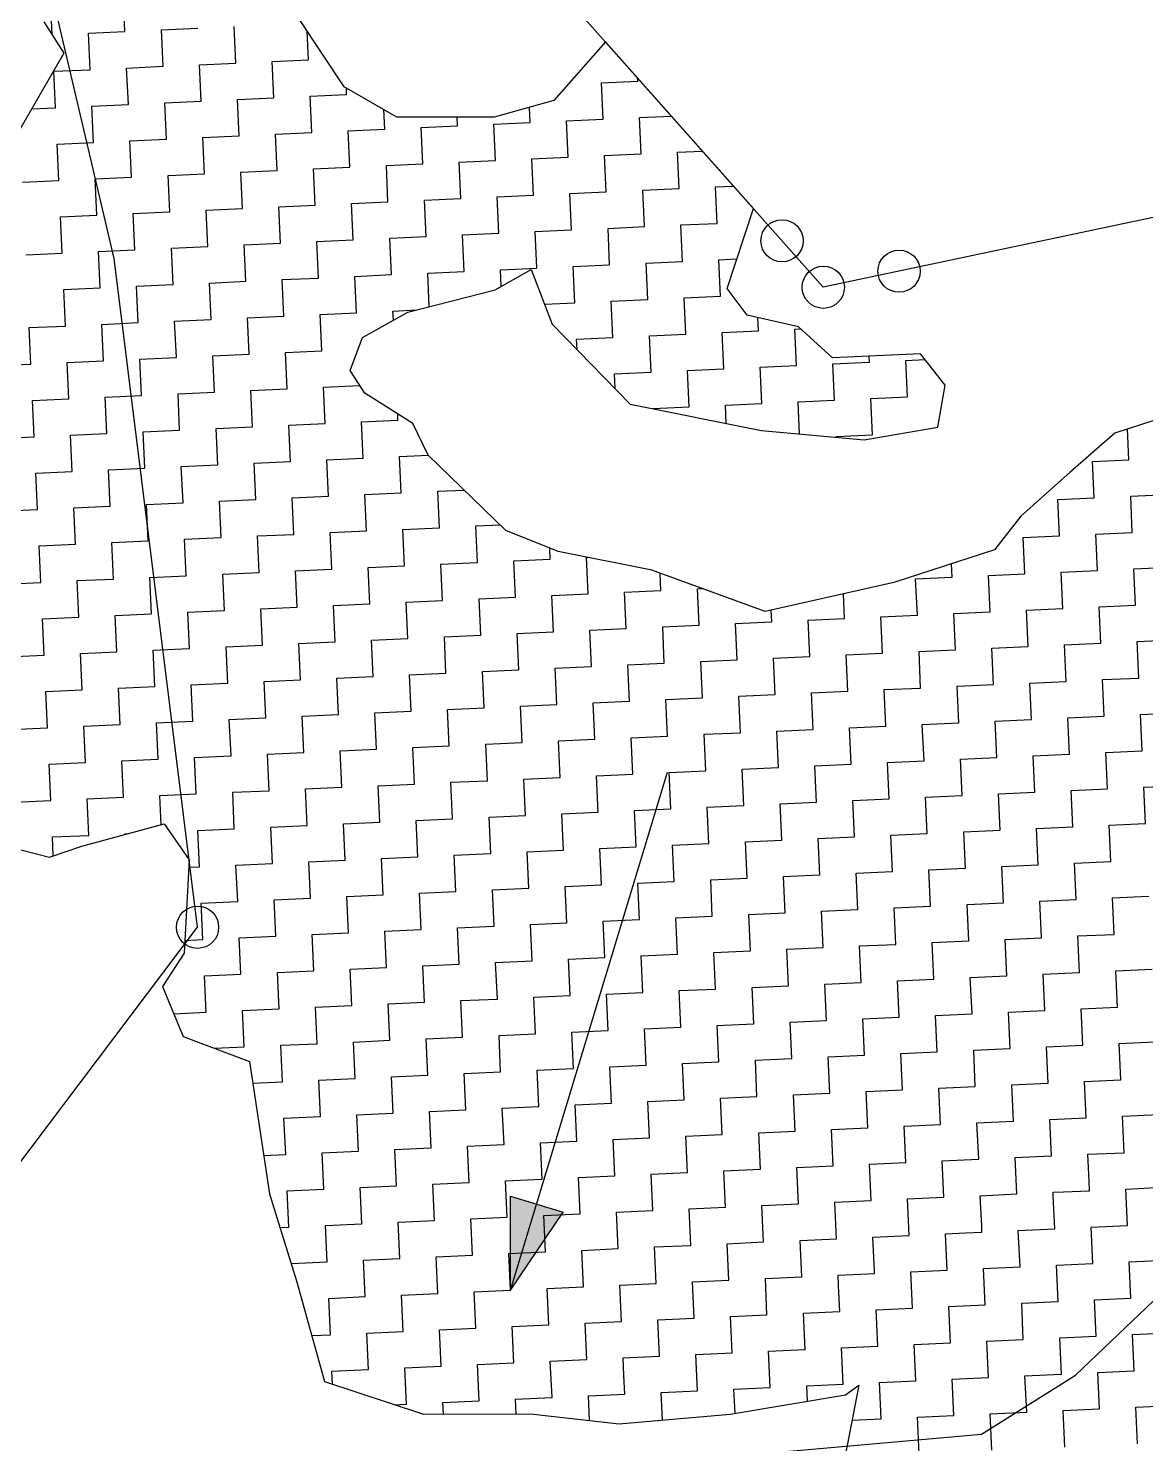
# Model space of a CAD drawing. Header units: metres. Extents: x 280741 to 282709, y 2085398 to 2088597.
# Drawn here: x 281920 to 282112.8, y 2086869.1 to 2087113.3 of the extents above; entities that cross this region are included whole.
import ezdxf

# ---------------------------------------------------------------- set-up
doc = ezdxf.new("R2010")
doc.units = ezdxf.units.M
for name, color, linetype in [('LINE_WATER', 4, 'Continuous'), ('POLY_HATCH', 12, 'Continuous'), ('POLY_PARCEL', 6, 'Continuous'), ('V_BOUND_LINE', 7, 'Continuous')]:
    doc.layers.add(name, color=color, linetype=linetype)

msp = doc.modelspace()

# ---------------------------------------------------------------- hatches: boundary and pattern name
h = msp.add_hatch(color=256)
h.paths.add_polyline_path([(282007.74, 2086910.42), (282003.2, 2086911.8), (282003.24, 2086895.59)])
h.paths.add_polyline_path([(282003.24, 2086895.59), (282012.28, 2086909.05), (282007.74, 2086910.42)])

# ---------------------------------------------------------------- linework, layer by layer
for points in [[(282003.24, 2086895.59), (282030.33, 2086984.93)], [(282003.2, 2086911.8), (282012.28, 2086909.05)], [(282003.24, 2086895.59), (282003.2, 2086911.8)], [(282003.24, 2086895.59), (282012.28, 2086909.05)]]:
    msp.add_lwpolyline(points)
for centre in [(282050.07, 2087076.6), (282070.25, 2087071.36), (282057.18, 2087068.59), (281949.24, 2086958.18)]:
    msp.add_circle(centre, 3.64)
at = {"layer": 'LINE_WATER'}
for p, q in [((282100.66, 2086880.88), (282116.61, 2086896.07)), ((282084.48, 2086870.74), (282100.66, 2086880.88)), ((282051.32, 2086867.78), (282084.48, 2086870.74))]:
    msp.add_line(p, q, dxfattribs=at)
at = {"layer": 'POLY_HATCH', "linetype": 'Continuous'}
for p, q in [((281924.17, 2087112.15), (281923.89, 2087118.39)), ((281936.72, 2087112.69), (281936.44, 2087118.96)), ((281943, 2087112.97), (281949.28, 2087113.26)), ((281955.84, 2087107.27), (281955.55, 2087113.55)), ((281930.45, 2087112.4), (281936.72, 2087112.69)), ((281930.73, 2087106.12), (281930.45, 2087112.4)), ((281943.29, 2087106.7), (281943, 2087112.97)), ((281968.39, 2087107.84), (281968.17, 2087112.75)), ((281924.46, 2087105.84), (281930.73, 2087106.12)), ((281937.01, 2087106.41), (281943.29, 2087106.7)), ((281937.3, 2087100.13), (281937.01, 2087106.41)), ((281949.56, 2087106.98), (281955.84, 2087107.27)), ((281949.85, 2087100.71), (281949.56, 2087106.98)), ((281962.12, 2087107.56), (281968.39, 2087107.84)), ((281962.4, 2087101.28), (281962.12, 2087107.56)), ((281924.75, 2087099.56), (281924.46, 2087105.84)), ((282018.89, 2087103.86), (282025.17, 2087104.15)), ((282019.18, 2087097.58), (282018.89, 2087103.86)), ((282025.17, 2087104.15), (282025.14, 2087104.69)), ((281956.13, 2087100.99), (281962.4, 2087101.28)), ((281968.68, 2087101.57), (281974.96, 2087101.85)), ((281968.97, 2087095.29), (281968.68, 2087101.57)), ((281974.96, 2087101.85), (281974.91, 2087102.94)), ((281920.65, 2087099.37), (281924.75, 2087099.56)), ((281931.02, 2087099.85), (281937.3, 2087100.13)), ((281931.31, 2087093.57), (281931.02, 2087099.85)), ((281943.57, 2087100.42), (281949.85, 2087100.71)), ((281943.86, 2087094.14), (281943.57, 2087100.42)), ((281956.41, 2087094.72), (281956.13, 2087100.99)), ((281981.52, 2087095.86), (281981.36, 2087099.23)), ((282006.62, 2087097.01), (282006.5, 2087099.62)), ((281987.8, 2087096.15), (281994.07, 2087096.44)), ((281988.08, 2087089.87), (281987.8, 2087096.15)), ((281994.07, 2087096.44), (281994, 2087097.93)), ((282000.35, 2087096.72), (282006.62, 2087097.01)), ((282000.63, 2087090.45), (282000.35, 2087096.72)), ((282012.9, 2087097.3), (282019.18, 2087097.58)), ((282013.19, 2087091.02), (282012.9, 2087097.3)), ((282025.45, 2087097.87), (282030.97, 2087098.12)), ((282025.74, 2087091.59), (282025.45, 2087097.87)), ((281937.58, 2087093.86), (281943.86, 2087094.14)), ((281937.87, 2087087.58), (281937.58, 2087093.86)), ((281950.14, 2087094.43), (281956.41, 2087094.72)), ((281950.42, 2087088.15), (281950.14, 2087094.43)), ((281962.69, 2087095), (281968.97, 2087095.29)), ((281962.98, 2087088.73), (281962.69, 2087095)), ((281975.24, 2087095.58), (281981.52, 2087095.86)), ((281975.53, 2087089.3), (281975.24, 2087095.58)), ((281925.03, 2087093.28), (281931.31, 2087093.57)), ((281925.32, 2087087.01), (281925.03, 2087093.28)), ((282019.46, 2087091.31), (282025.74, 2087091.59)), ((282019.75, 2087085.03), (282019.46, 2087091.31)), ((282032.02, 2087091.88), (282036.34, 2087092.08)), ((282032.3, 2087085.6), (282032.02, 2087091.88)), ((281969.25, 2087089.01), (281975.53, 2087089.3)), ((281969.54, 2087082.74), (281969.25, 2087089.01)), ((281981.81, 2087089.59), (281988.08, 2087089.87)), ((281982.09, 2087083.31), (281981.81, 2087089.59)), ((281994.36, 2087090.16), (282000.63, 2087090.45)), ((281994.64, 2087083.88), (281994.36, 2087090.16)), ((282006.91, 2087090.73), (282013.19, 2087091.02)), ((282007.2, 2087084.46), (282006.91, 2087090.73)), ((281919.04, 2087086.72), (281925.32, 2087087.01)), ((281931.59, 2087087.29), (281937.87, 2087087.58)), ((281931.88, 2087081.02), (281931.59, 2087087.29)), ((281944.15, 2087087.87), (281950.42, 2087088.15)), ((281944.43, 2087081.59), (281944.15, 2087087.87)), ((281956.7, 2087088.44), (281962.98, 2087088.73)), ((281956.99, 2087082.16), (281956.7, 2087088.44)), ((282000.92, 2087084.17), (282007.2, 2087084.46)), ((282001.21, 2087077.89), (282000.92, 2087084.17)), ((282013.47, 2087084.74), (282019.75, 2087085.03)), ((282013.76, 2087078.47), (282013.47, 2087084.74)), ((282026.03, 2087085.32), (282032.3, 2087085.6)), ((282026.31, 2087079.04), (282026.03, 2087085.32)), ((282038.58, 2087085.89), (282041.7, 2087086.03)), ((282038.87, 2087079.61), (282038.58, 2087085.89)), ((281938.16, 2087081.3), (281944.43, 2087081.59)), ((281950.71, 2087081.88), (281956.99, 2087082.16)), ((281951, 2087075.6), (281950.71, 2087081.88)), ((281963.26, 2087082.45), (281969.54, 2087082.74)), ((281963.55, 2087076.17), (281963.26, 2087082.45)), ((281975.82, 2087083.02), (281982.09, 2087083.31)), ((281976.1, 2087076.75), (281975.82, 2087083.02)), ((281988.37, 2087083.6), (281994.64, 2087083.88)), ((281988.65, 2087077.32), (281988.37, 2087083.6)), ((281925.6, 2087080.73), (281931.88, 2087081.02)), ((281925.89, 2087074.45), (281925.6, 2087080.73)), ((281938.44, 2087075.03), (281938.16, 2087081.3)), ((282020.04, 2087078.75), (282026.31, 2087079.04)), ((282032.59, 2087079.33), (282038.87, 2087079.61)), ((282032.88, 2087073.05), (282032.59, 2087079.33)), ((281969.83, 2087076.46), (281976.1, 2087076.75)), ((281982.38, 2087077.03), (281988.65, 2087077.32)), ((281982.67, 2087070.76), (281982.38, 2087077.03)), ((281994.93, 2087077.61), (282001.21, 2087077.89)), ((281995.22, 2087071.33), (281994.93, 2087077.61)), ((282007.48, 2087078.18), (282013.76, 2087078.47)), ((282007.77, 2087071.9), (282007.48, 2087078.18)), ((282020.32, 2087072.48), (282020.04, 2087078.75)), ((281919.62, 2087074.17), (281925.89, 2087074.45)), ((281932.17, 2087074.74), (281938.44, 2087075.03)), ((281932.45, 2087068.46), (281932.17, 2087074.74)), ((281944.72, 2087075.31), (281951, 2087075.6)), ((281945.01, 2087069.04), (281944.72, 2087075.31)), ((281957.27, 2087075.89), (281963.55, 2087076.17)), ((281957.56, 2087069.61), (281957.27, 2087075.89)), ((281970.11, 2087070.18), (281969.83, 2087076.46)), ((282001.49, 2087071.62), (282007.77, 2087071.9)), ((282014.05, 2087072.19), (282020.32, 2087072.48)), ((282014.33, 2087065.91), (282014.05, 2087072.19)), ((282026.6, 2087072.76), (282032.88, 2087073.05)), ((282026.89, 2087066.49), (282026.6, 2087072.76)), ((282039.15, 2087073.34), (282042.27, 2087073.48)), ((282039.44, 2087067.06), (282039.15, 2087073.34)), ((281951.28, 2087069.32), (281957.56, 2087069.61)), ((281951.57, 2087063.05), (281951.28, 2087069.32)), ((281963.84, 2087069.9), (281970.11, 2087070.18)), ((281964.12, 2087063.62), (281963.84, 2087069.9)), ((281976.39, 2087070.47), (281982.67, 2087070.76)), ((281976.68, 2087064.19), (281976.39, 2087070.47)), ((281988.94, 2087071.04), (281995.22, 2087071.33)), ((281989.21, 2087065.24), (281988.94, 2087071.04)), ((282001.62, 2087068.77), (282001.49, 2087071.62)), ((281926.18, 2087068.18), (281932.45, 2087068.46)), ((281926.46, 2087061.9), (281926.18, 2087068.18)), ((281938.73, 2087068.75), (281945.01, 2087069.04)), ((281939.02, 2087062.48), (281938.73, 2087068.75)), ((282033.16, 2087066.77), (282039.44, 2087067.06)), ((281982.95, 2087064.48), (281986.98, 2087064.67)), ((281983.02, 2087062.9), (281982.95, 2087064.48)), ((282009.1, 2087065.68), (282014.33, 2087065.91)), ((282020.61, 2087066.2), (282026.89, 2087066.49)), ((282020.9, 2087059.92), (282020.61, 2087066.2)), ((282033.45, 2087060.5), (282033.16, 2087066.77)), ((281932.74, 2087062.19), (281939.02, 2087062.48)), ((281933.03, 2087055.91), (281932.74, 2087062.19)), ((281945.29, 2087062.76), (281951.57, 2087063.05)), ((281945.58, 2087056.49), (281945.29, 2087062.76)), ((281957.85, 2087063.33), (281964.12, 2087063.62)), ((281958.13, 2087057.06), (281957.85, 2087063.33)), ((281970.4, 2087063.91), (281976.68, 2087064.19)), ((281970.69, 2087057.63), (281970.4, 2087063.91)), ((282046, 2087061.07), (282045.9, 2087063.33)), ((281920.19, 2087061.62), (281926.46, 2087061.9)), ((281920.48, 2087055.34), (281920.19, 2087061.62)), ((282014.62, 2087059.64), (282020.9, 2087059.92)), ((282014.7, 2087057.84), (282014.62, 2087059.64)), ((282027.17, 2087060.21), (282033.45, 2087060.5)), ((282027.46, 2087053.93), (282027.17, 2087060.21)), ((282039.73, 2087060.78), (282046, 2087061.07)), ((282040.01, 2087054.51), (282039.73, 2087060.78)), ((282052.28, 2087061.36), (282053.31, 2087061.4)), ((282052.56, 2087055.08), (282052.28, 2087061.36)), ((281964.41, 2087057.35), (281970.69, 2087057.63)), ((281964.7, 2087051.07), (281964.41, 2087057.35)), ((281914.2, 2087055.05), (281920.48, 2087055.34)), ((281926.75, 2087055.63), (281933.03, 2087055.91)), ((281927.04, 2087049.35), (281926.75, 2087055.63)), ((281939.3, 2087056.2), (281945.58, 2087056.49)), ((281939.59, 2087049.92), (281939.3, 2087056.2)), ((281951.86, 2087056.77), (281958.13, 2087057.06)), ((281952.14, 2087050.5), (281951.86, 2087056.77)), ((282046.29, 2087054.79), (282052.56, 2087055.08)), ((282046.57, 2087048.52), (282046.29, 2087054.79)), ((282058.84, 2087055.37), (282065.12, 2087055.65)), ((282059.13, 2087049.09), (282058.84, 2087055.37)), ((282065.12, 2087055.65), (282065.07, 2087056.7)), ((282071.39, 2087055.94), (282074.77, 2087056.1)), ((282071.68, 2087049.66), (282071.39, 2087055.94)), ((282021.18, 2087053.65), (282027.46, 2087053.93)), ((282021.3, 2087051.07), (282021.18, 2087053.65)), ((282033.74, 2087054.22), (282040.01, 2087054.51)), ((282034.02, 2087047.95), (282033.74, 2087054.22)), ((281933.31, 2087049.64), (281939.59, 2087049.92)), ((281945.87, 2087050.21), (281952.14, 2087050.5)), ((281946.15, 2087043.93), (281945.87, 2087050.21)), ((281958.42, 2087050.78), (281964.7, 2087051.07)), ((281958.71, 2087044.51), (281958.42, 2087050.78)), ((281970.97, 2087051.36), (281977.25, 2087051.64)), ((281971.26, 2087045.08), (281970.97, 2087051.36)), ((281977.25, 2087051.64), (281977.25, 2087051.65)), ((281920.76, 2087049.06), (281927.04, 2087049.35)), ((281921.05, 2087042.79), (281920.76, 2087049.06)), ((281933.6, 2087043.36), (281933.31, 2087049.64)), ((282027.75, 2087047.66), (282034.02, 2087047.95)), ((282027.75, 2087047.64), (282027.75, 2087047.66)), ((282040.3, 2087048.23), (282046.57, 2087048.52)), ((282040.44, 2087045.07), (282040.3, 2087048.23)), ((282052.85, 2087048.8), (282059.13, 2087049.09)), ((282053.1, 2087043.25), (282052.85, 2087048.8)), ((282065.4, 2087049.38), (282071.68, 2087049.66)), ((282065.69, 2087043.1), (282065.4, 2087049.38)), ((281964.98, 2087044.79), (281971.26, 2087045.08)), ((281977.54, 2087045.37), (281983.81, 2087045.65)), ((281977.82, 2087039.09), (281977.54, 2087045.37)), ((281983.81, 2087045.65), (281983.76, 2087046.76)), ((281914.77, 2087042.5), (281921.05, 2087042.79)), ((281927.32, 2087043.07), (281933.6, 2087043.36)), ((281927.61, 2087036.8), (281927.32, 2087043.07)), ((281939.88, 2087043.65), (281946.15, 2087043.93)), ((281940.16, 2087037.37), (281939.88, 2087043.65)), ((281952.43, 2087044.22), (281958.71, 2087044.51)), ((281952.72, 2087037.94), (281952.43, 2087044.22)), ((281965.27, 2087038.52), (281964.98, 2087044.79)), ((282059.41, 2087042.82), (282065.69, 2087043.1)), ((282059.42, 2087042.68), (282059.41, 2087042.82)), ((282109.91, 2087038.83), (282109.67, 2087044.14)), ((281946.44, 2087037.66), (281952.72, 2087037.94)), ((281946.73, 2087031.38), (281946.44, 2087037.66)), ((281958.99, 2087038.23), (281965.27, 2087038.52)), ((281959.28, 2087031.95), (281958.99, 2087038.23)), ((281971.55, 2087038.8), (281977.82, 2087039.09)), ((281971.83, 2087032.53), (281971.55, 2087038.8)), ((281984.1, 2087039.38), (281989.05, 2087039.6)), ((281984.38, 2087033.1), (281984.1, 2087039.38)), ((282103.64, 2087038.55), (282109.91, 2087038.83)), ((282103.92, 2087032.27), (282103.64, 2087038.55)), ((281921.33, 2087036.51), (281927.61, 2087036.8)), ((281921.62, 2087030.23), (281921.33, 2087036.51)), ((281933.89, 2087037.08), (281940.16, 2087037.37)), ((281934.17, 2087030.81), (281933.89, 2087037.08)), ((281978.11, 2087032.81), (281984.38, 2087033.1)), ((281978.4, 2087026.54), (281978.11, 2087032.81)), ((281990.66, 2087033.39), (281995.24, 2087033.6)), ((281990.95, 2087027.11), (281990.66, 2087033.39)), ((282110.2, 2087032.56), (282116.47, 2087032.84)), ((281915.35, 2087029.95), (281921.62, 2087030.23)), ((281927.9, 2087030.52), (281934.17, 2087030.81)), ((281928.18, 2087024.24), (281927.9, 2087030.52)), ((281940.45, 2087031.09), (281946.73, 2087031.38)), ((281940.74, 2087024.82), (281940.45, 2087031.09)), ((281953, 2087031.67), (281959.28, 2087031.95)), ((281953.29, 2087025.39), (281953, 2087031.67)), ((281965.56, 2087032.24), (281971.83, 2087032.53)), ((281965.84, 2087025.96), (281965.56, 2087032.24)), ((282097.65, 2087031.98), (282103.92, 2087032.27)), ((282097.93, 2087025.71), (282097.65, 2087031.98)), ((282110.48, 2087026.28), (282110.2, 2087032.56)), ((281947.01, 2087025.1), (281953.29, 2087025.39)), ((281959.57, 2087025.68), (281965.84, 2087025.96)), ((281959.85, 2087019.4), (281959.57, 2087025.68)), ((281972.12, 2087026.25), (281978.4, 2087026.54)), ((281972.41, 2087019.97), (281972.12, 2087026.25)), ((281984.67, 2087026.82), (281990.95, 2087027.11)), ((281984.96, 2087020.55), (281984.67, 2087026.82)), ((281997.22, 2087027.4), (282001.44, 2087027.59)), ((281997.51, 2087021.12), (281997.22, 2087027.4)), ((282091.66, 2087025.42), (282097.93, 2087025.71)), ((282091.94, 2087019.14), (282091.66, 2087025.42)), ((282104.21, 2087025.99), (282110.48, 2087026.28)), ((282104.49, 2087019.72), (282104.21, 2087025.99)), ((281921.91, 2087023.96), (281928.18, 2087024.24)), ((281922.19, 2087017.68), (281921.91, 2087023.96)), ((281934.46, 2087024.53), (281940.74, 2087024.82)), ((281934.75, 2087018.25), (281934.46, 2087024.53)), ((281947.3, 2087018.83), (281947.01, 2087025.1)), ((282010.06, 2087021.69), (282009.98, 2087023.6)), ((281978.68, 2087020.26), (281984.96, 2087020.55)), ((281991.23, 2087020.83), (281997.51, 2087021.12)), ((281991.52, 2087014.56), (281991.23, 2087020.83)), ((282003.79, 2087021.41), (282010.06, 2087021.69)), ((282004.07, 2087015.13), (282003.79, 2087021.41)), ((282016.34, 2087021.98), (282016.54, 2087021.99)), ((282016.63, 2087015.7), (282016.34, 2087021.98)), ((282079.39, 2087018.57), (282079.29, 2087020.86)), ((281928.47, 2087017.97), (281934.75, 2087018.25)), ((281941.02, 2087018.54), (281947.3, 2087018.83)), ((281941.31, 2087012.26), (281941.02, 2087018.54)), ((281953.58, 2087019.11), (281959.85, 2087019.4)), ((281953.86, 2087012.84), (281953.58, 2087019.11)), ((281966.13, 2087019.69), (281972.41, 2087019.97)), ((281966.42, 2087013.41), (281966.13, 2087019.69)), ((281978.97, 2087013.98), (281978.68, 2087020.26)), ((282029.18, 2087016.28), (282029.04, 2087019.23)), ((282073.11, 2087018.28), (282079.39, 2087018.57)), ((282073.4, 2087012.01), (282073.11, 2087018.28)), ((282085.67, 2087018.86), (282091.94, 2087019.14)), ((282085.95, 2087012.58), (282085.67, 2087018.86)), ((282098.22, 2087019.43), (282104.49, 2087019.72)), ((282098.51, 2087013.15), (282098.22, 2087019.43)), ((282110.77, 2087020), (282117.05, 2087020.29)), ((282111.06, 2087013.73), (282110.77, 2087020)), ((281915.92, 2087017.39), (281922.19, 2087017.68)), ((281928.76, 2087011.69), (281928.47, 2087017.97)), ((282010.35, 2087015.42), (282016.63, 2087015.7)), ((282022.9, 2087015.99), (282029.18, 2087016.28)), ((282023.19, 2087009.71), (282022.9, 2087015.99)), ((282035.46, 2087016.56), (282036.27, 2087016.6)), ((282035.74, 2087010.29), (282035.46, 2087016.56)), ((282060.85, 2087011.43), (282060.65, 2087015.69)), ((281960.14, 2087013.12), (281966.42, 2087013.41)), ((281960.43, 2087006.85), (281960.14, 2087013.12)), ((281972.69, 2087013.7), (281978.97, 2087013.98)), ((281972.98, 2087007.42), (281972.69, 2087013.7)), ((281985.24, 2087014.27), (281991.52, 2087014.56)), ((281985.53, 2087007.99), (281985.24, 2087014.27)), ((281997.8, 2087014.84), (282004.07, 2087015.13)), ((281998.08, 2087008.57), (281997.8, 2087014.84)), ((282010.64, 2087009.14), (282010.35, 2087015.42)), ((282092.23, 2087012.87), (282098.51, 2087013.15)), ((282104.78, 2087013.44), (282111.06, 2087013.73)), ((282105.07, 2087007.16), (282104.78, 2087013.44)), ((281922.48, 2087011.4), (281928.76, 2087011.69)), ((281922.77, 2087005.13), (281922.48, 2087011.4)), ((281935.03, 2087011.98), (281941.31, 2087012.26)), ((281935.32, 2087005.7), (281935.03, 2087011.98)), ((281947.59, 2087012.55), (281953.86, 2087012.84)), ((281947.87, 2087006.27), (281947.59, 2087012.55)), ((282042.02, 2087010.57), (282048.29, 2087010.86)), ((282048.29, 2087010.86), (282048.2, 2087012.88)), ((282054.57, 2087011.15), (282060.85, 2087011.43)), ((282054.86, 2087004.87), (282054.57, 2087011.15)), ((282067.12, 2087011.72), (282073.4, 2087012.01)), ((282067.41, 2087005.44), (282067.12, 2087011.72)), ((282079.68, 2087012.29), (282085.95, 2087012.58)), ((282079.96, 2087006.02), (282079.68, 2087012.29)), ((282092.52, 2087006.59), (282092.23, 2087012.87)), ((281991.81, 2087008.28), (281998.08, 2087008.57)), ((281992.09, 2087002), (281991.81, 2087008.28)), ((282004.36, 2087008.85), (282010.64, 2087009.14)), ((282004.65, 2087002.58), (282004.36, 2087008.85)), ((282016.91, 2087009.43), (282023.19, 2087009.71)), ((282017.2, 2087003.15), (282016.91, 2087009.43)), ((282029.47, 2087010), (282035.74, 2087010.29)), ((282029.75, 2087003.72), (282029.47, 2087010)), ((282042.3, 2087004.3), (282042.02, 2087010.57)), ((281941.6, 2087005.99), (281947.87, 2087006.27)), ((281941.88, 2086999.71), (281941.6, 2087005.99)), ((281954.15, 2087006.56), (281960.43, 2087006.85)), ((281954.44, 2087000.28), (281954.15, 2087006.56)), ((281966.7, 2087007.13), (281972.98, 2087007.42)), ((281966.99, 2087000.86), (281966.7, 2087007.13)), ((281979.25, 2087007.71), (281985.53, 2087007.99)), ((281979.54, 2087001.43), (281979.25, 2087007.71)), ((282073.69, 2087005.73), (282079.96, 2087006.02)), ((282086.24, 2087006.3), (282092.52, 2087006.59)), ((282086.53, 2087000.03), (282086.24, 2087006.3)), ((282098.79, 2087006.88), (282105.07, 2087007.16)), ((282099.08, 2087000.6), (282098.79, 2087006.88)), ((282111.34, 2087007.45), (282117.62, 2087007.74)), ((282111.63, 2087001.17), (282111.34, 2087007.45)), ((281916.49, 2087004.84), (281922.77, 2087005.13)), ((281929.04, 2087005.41), (281935.32, 2087005.7)), ((281929.33, 2086999.14), (281929.04, 2087005.41)), ((282023.48, 2087003.44), (282029.75, 2087003.72)), ((282023.76, 2086997.16), (282023.48, 2087003.44)), ((282036.03, 2087004.01), (282042.3, 2087004.3)), ((282036.32, 2086997.73), (282036.03, 2087004.01)), ((282048.58, 2087004.58), (282054.86, 2087004.87)), ((282048.87, 2086998.31), (282048.58, 2087004.58)), ((282061.13, 2087005.16), (282067.41, 2087005.44)), ((282061.42, 2086998.88), (282061.13, 2087005.16)), ((282073.97, 2086999.45), (282073.69, 2087005.73)), ((281973.27, 2087001.14), (281979.54, 2087001.43)), ((281973.55, 2086994.87), (281973.27, 2087001.14)), ((281985.82, 2087001.72), (281992.09, 2087002)), ((281986.1, 2086995.44), (281985.82, 2087001.72)), ((281998.37, 2087002.29), (282004.65, 2087002.58)), ((281998.66, 2086996.01), (281998.37, 2087002.29)), ((282010.92, 2087002.86), (282017.2, 2087003.15)), ((282011.21, 2086996.59), (282010.92, 2087002.86)), ((282105.35, 2087000.89), (282111.63, 2087001.17)), ((281923.05, 2086998.85), (281929.33, 2086999.14)), ((281923.34, 2086992.58), (281923.05, 2086998.85)), ((281935.61, 2086999.43), (281941.88, 2086999.71)), ((281935.89, 2086993.15), (281935.61, 2086999.43)), ((281948.16, 2087000), (281954.44, 2087000.28)), ((281948.45, 2086993.72), (281948.16, 2087000)), ((281960.71, 2087000.57), (281966.99, 2087000.86)), ((281961, 2086994.3), (281960.71, 2087000.57)), ((282055.14, 2086998.59), (282061.42, 2086998.88)), ((282055.43, 2086992.32), (282055.14, 2086998.59)), ((282067.7, 2086999.17), (282073.97, 2086999.45)), ((282067.98, 2086992.89), (282067.7, 2086999.17)), ((282080.25, 2086999.74), (282086.53, 2087000.03)), ((282080.54, 2086993.46), (282080.25, 2086999.74)), ((282092.8, 2087000.31), (282099.08, 2087000.6)), ((282093.09, 2086994.04), (282092.8, 2087000.31)), ((282105.64, 2086994.61), (282105.35, 2087000.89)), ((282004.93, 2086996.3), (282011.21, 2086996.59)), ((282005.22, 2086990.03), (282004.93, 2086996.3)), ((282017.49, 2086996.87), (282023.76, 2086997.16)), ((282017.77, 2086990.6), (282017.49, 2086996.87)), ((282030.04, 2086997.45), (282036.32, 2086997.73)), ((282030.33, 2086991.17), (282030.04, 2086997.45)), ((282042.59, 2086998.02), (282048.87, 2086998.31)), ((282042.88, 2086991.74), (282042.59, 2086998.02)), ((281942.17, 2086993.44), (281948.45, 2086993.72)), ((281954.72, 2086994.01), (281961, 2086994.3)), ((281955.01, 2086987.73), (281954.72, 2086994.01)), ((281967.28, 2086994.58), (281973.55, 2086994.87)), ((281967.56, 2086988.31), (281967.28, 2086994.58)), ((281979.83, 2086995.16), (281986.1, 2086995.44)), ((281980.11, 2086988.88), (281979.83, 2086995.16)), ((281992.38, 2086995.73), (281998.66, 2086996.01)), ((281992.67, 2086989.45), (281992.38, 2086995.73)), ((282086.81, 2086993.75), (282093.09, 2086994.04)), ((282087.1, 2086987.47), (282086.81, 2086993.75)), ((282099.36, 2086994.32), (282105.64, 2086994.61)), ((282099.65, 2086988.05), (282099.36, 2086994.32)), ((282111.92, 2086994.9), (282118.19, 2086995.18)), ((282112.2, 2086988.62), (282111.92, 2086994.9)), ((281917.06, 2086992.29), (281923.34, 2086992.58)), ((281929.62, 2086992.86), (281935.89, 2086993.15)), ((281929.9, 2086986.59), (281929.62, 2086992.86)), ((281942.46, 2086987.16), (281942.17, 2086993.44)), ((282024.05, 2086990.88), (282030.33, 2086991.17)), ((282036.6, 2086991.46), (282042.88, 2086991.74)), ((282036.89, 2086985.18), (282036.6, 2086991.46)), ((282049.15, 2086992.03), (282055.43, 2086992.32)), ((282049.44, 2086985.76), (282049.15, 2086992.03)), ((282061.71, 2086992.6), (282067.98, 2086992.89)), ((282061.99, 2086986.33), (282061.71, 2086992.6)), ((282074.26, 2086993.18), (282080.54, 2086993.46)), ((282074.55, 2086986.9), (282074.26, 2086993.18)), ((281973.84, 2086988.59), (281980.11, 2086988.88)), ((281986.39, 2086989.17), (281992.67, 2086989.45)), ((281986.68, 2086982.89), (281986.39, 2086989.17)), ((281998.94, 2086989.74), (282005.22, 2086990.03)), ((281999.23, 2086983.46), (281998.94, 2086989.74)), ((282011.5, 2086990.31), (282017.77, 2086990.6)), ((282011.78, 2086984.04), (282011.5, 2086990.31)), ((282024.34, 2086984.61), (282024.05, 2086990.88)), ((281923.63, 2086986.3), (281929.9, 2086986.59)), ((281923.91, 2086980.02), (281923.63, 2086986.3)), ((281936.18, 2086986.87), (281942.46, 2086987.16)), ((281936.47, 2086980.6), (281936.18, 2086986.87)), ((281948.73, 2086987.45), (281955.01, 2086987.73)), ((281949.02, 2086981.17), (281948.73, 2086987.45)), ((281961.29, 2086988.02), (281967.56, 2086988.31)), ((281961.57, 2086981.74), (281961.29, 2086988.02)), ((281974.12, 2086982.32), (281973.84, 2086988.59)), ((282055.72, 2086986.04), (282061.99, 2086986.33)), ((282068.27, 2086986.61), (282074.55, 2086986.9)), ((282068.56, 2086980.34), (282068.27, 2086986.61)), ((282080.82, 2086987.19), (282087.1, 2086987.47)), ((282081.11, 2086980.91), (282080.82, 2086987.19)), ((282093.38, 2086987.76), (282099.65, 2086988.05)), ((282093.66, 2086981.48), (282093.38, 2086987.76)), ((282105.93, 2086988.33), (282112.2, 2086988.62)), ((282106.21, 2086982.06), (282105.93, 2086988.33)), ((282005.51, 2086983.75), (282011.78, 2086984.04)), ((282018.06, 2086984.32), (282024.34, 2086984.61)), ((282018.35, 2086978.05), (282018.06, 2086984.32)), ((282030.61, 2086984.9), (282036.89, 2086985.18)), ((282030.9, 2086978.62), (282030.61, 2086984.9)), ((282043.16, 2086985.47), (282049.44, 2086985.76)), ((282043.45, 2086979.19), (282043.16, 2086985.47)), ((282056, 2086979.77), (282055.72, 2086986.04)), ((281955.3, 2086981.46), (281961.57, 2086981.74)), ((281955.58, 2086975.18), (281955.3, 2086981.46)), ((281967.85, 2086982.03), (281974.12, 2086982.32)), ((281968.14, 2086975.75), (281967.85, 2086982.03)), ((281980.4, 2086982.6), (281986.68, 2086982.89)), ((281980.69, 2086976.33), (281980.4, 2086982.6)), ((281992.95, 2086983.18), (281999.23, 2086983.46)), ((281993.24, 2086976.9), (281992.95, 2086983.18)), ((282005.79, 2086977.47), (282005.51, 2086983.75)), ((282087.39, 2086981.2), (282093.66, 2086981.48)), ((282099.94, 2086981.77), (282106.21, 2086982.06)), ((282100.22, 2086975.5), (282099.94, 2086981.77)), ((282112.49, 2086982.34), (282118.77, 2086982.63)), ((282112.78, 2086976.07), (282112.49, 2086982.34)), ((281917.64, 2086979.74), (281923.91, 2086980.02)), ((281930.19, 2086980.31), (281936.47, 2086980.6)), ((281930.48, 2086974.03), (281930.19, 2086980.31)), ((281942.74, 2086980.88), (281949.02, 2086981.17)), ((281942.97, 2086975.86), (281942.74, 2086980.88)), ((282037.17, 2086978.91), (282043.45, 2086979.19)), ((282049.73, 2086979.48), (282056, 2086979.77)), ((282050.01, 2086973.2), (282049.73, 2086979.48)), ((282062.28, 2086980.05), (282068.56, 2086980.34)), ((282062.57, 2086973.78), (282062.28, 2086980.05)), ((282074.83, 2086980.63), (282081.11, 2086980.91)), ((282075.12, 2086974.35), (282074.83, 2086980.63)), ((282087.67, 2086974.92), (282087.39, 2086981.2)), ((281986.96, 2086976.61), (281993.24, 2086976.9)), ((281987.25, 2086970.34), (281986.96, 2086976.61)), ((281999.52, 2086977.19), (282005.79, 2086977.47)), ((281999.8, 2086970.91), (281999.52, 2086977.19)), ((282012.07, 2086977.76), (282018.35, 2086978.05)), ((282012.36, 2086971.48), (282012.07, 2086977.76)), ((282024.62, 2086978.33), (282030.9, 2086978.62)), ((282024.91, 2086972.06), (282024.62, 2086978.33)), ((282037.46, 2086972.63), (282037.17, 2086978.91)), ((281936.75, 2086974.32), (281937.41, 2086974.35)), ((281936.76, 2086974.17), (281936.75, 2086974.32)), ((281949.31, 2086974.89), (281955.58, 2086975.18)), ((281949.59, 2086968.62), (281949.31, 2086974.89)), ((281961.86, 2086975.47), (281968.14, 2086975.75)), ((281962.15, 2086969.19), (281961.86, 2086975.47)), ((281974.41, 2086976.04), (281980.69, 2086976.33)), ((281974.7, 2086969.76), (281974.41, 2086976.04)), ((282068.84, 2086974.06), (282075.12, 2086974.35)), ((282069.13, 2086967.79), (282068.84, 2086974.06)), ((282081.4, 2086974.64), (282087.67, 2086974.92)), ((282081.68, 2086968.36), (282081.4, 2086974.64)), ((282093.95, 2086975.21), (282100.22, 2086975.5)), ((282094.24, 2086968.93), (282093.95, 2086975.21)), ((282106.5, 2086975.78), (282112.78, 2086976.07)), ((282106.79, 2086969.51), (282106.5, 2086975.78)), ((281924.2, 2086973.75), (281930.48, 2086974.03)), ((281924.35, 2086970.5), (281924.2, 2086973.75)), ((282018.63, 2086971.77), (282024.91, 2086972.06)), ((282018.92, 2086965.49), (282018.63, 2086971.77)), ((282031.19, 2086972.34), (282037.46, 2086972.63)), ((282031.47, 2086966.07), (282031.19, 2086972.34)), ((282043.74, 2086972.92), (282050.01, 2086973.2)), ((282044.02, 2086966.64), (282043.74, 2086972.92)), ((282056.29, 2086973.49), (282062.57, 2086973.78)), ((282056.58, 2086967.21), (282056.29, 2086973.49)), ((281955.87, 2086968.9), (281962.15, 2086969.19)), ((281968.42, 2086969.48), (281974.7, 2086969.76)), ((281968.71, 2086963.2), (281968.42, 2086969.48)), ((281980.97, 2086970.05), (281987.25, 2086970.34)), ((281981.26, 2086963.77), (281980.97, 2086970.05)), ((281993.53, 2086970.62), (281999.8, 2086970.91)), ((281993.81, 2086964.35), (281993.53, 2086970.62)), ((282006.08, 2086971.2), (282012.36, 2086971.48)), ((282006.37, 2086964.92), (282006.08, 2086971.2)), ((282100.51, 2086969.22), (282106.79, 2086969.51)), ((282100.8, 2086962.94), (282100.51, 2086969.22)), ((281947.72, 2086968.53), (281949.59, 2086968.62)), ((281956.16, 2086962.63), (281955.87, 2086968.9)), ((282050.3, 2086966.93), (282056.58, 2086967.21)), ((282050.59, 2086960.65), (282050.3, 2086966.93)), ((282062.85, 2086967.5), (282069.13, 2086967.79)), ((282063.14, 2086961.22), (282062.85, 2086967.5)), ((282075.41, 2086968.07), (282081.68, 2086968.36)), ((282075.69, 2086961.8), (282075.41, 2086968.07)), ((282087.96, 2086968.65), (282094.24, 2086968.93)), ((282088.25, 2086962.37), (282087.96, 2086968.65)), ((281987.54, 2086964.06), (281993.81, 2086964.35)), ((282000.09, 2086964.63), (282006.37, 2086964.92)), ((282000.38, 2086958.36), (282000.09, 2086964.63)), ((282012.64, 2086965.21), (282018.92, 2086965.49)), ((282012.93, 2086958.93), (282012.64, 2086965.21)), ((282025.2, 2086965.78), (282031.47, 2086966.07)), ((282025.48, 2086959.5), (282025.2, 2086965.78)), ((282037.75, 2086966.35), (282044.02, 2086966.64)), ((282038.03, 2086960.08), (282037.75, 2086966.35)), ((281949.88, 2086962.34), (281956.16, 2086962.63)), ((281950.17, 2086956.06), (281949.88, 2086962.34)), ((281962.43, 2086962.91), (281968.71, 2086963.2)), ((281962.72, 2086956.64), (281962.43, 2086962.91)), ((281974.98, 2086963.49), (281981.26, 2086963.77)), ((281975.27, 2086957.21), (281974.98, 2086963.49)), ((281987.82, 2086957.78), (281987.54, 2086964.06)), ((282081.97, 2086962.08), (282088.25, 2086962.37)), ((282082.26, 2086955.81), (282081.97, 2086962.08)), ((282094.52, 2086962.66), (282100.8, 2086962.94)), ((282094.81, 2086956.38), (282094.52, 2086962.66)), ((282107.07, 2086963.23), (282113.35, 2086963.52)), ((282107.36, 2086956.95), (282107.07, 2086963.23)), ((282019.21, 2086959.22), (282025.48, 2086959.5)), ((282031.76, 2086959.79), (282038.03, 2086960.08)), ((282032.04, 2086953.51), (282031.76, 2086959.79)), ((282044.31, 2086960.36), (282050.59, 2086960.65)), ((282044.6, 2086954.09), (282044.31, 2086960.36)), ((282056.86, 2086960.94), (282063.14, 2086961.22)), ((282057.15, 2086954.66), (282056.86, 2086960.94)), ((282069.42, 2086961.51), (282075.69, 2086961.8)), ((282069.7, 2086955.23), (282069.42, 2086961.51)), ((281969, 2086956.92), (281975.27, 2086957.21)), ((281981.55, 2086957.5), (281987.82, 2086957.78)), ((281981.83, 2086951.22), (281981.55, 2086957.5)), ((281994.1, 2086958.07), (282000.38, 2086958.36)), ((281994.39, 2086951.79), (281994.1, 2086958.07)), ((282006.65, 2086958.64), (282012.93, 2086958.93)), ((282006.94, 2086952.37), (282006.65, 2086958.64)), ((282019.49, 2086952.94), (282019.21, 2086959.22)), ((282101.08, 2086956.67), (282107.36, 2086956.95)), ((281947.03, 2086955.92), (281950.17, 2086956.06)), ((281956.44, 2086956.35), (281962.72, 2086956.64)), ((281956.73, 2086950.07), (281956.44, 2086956.35)), ((281969.28, 2086950.65), (281969, 2086956.92)), ((282050.87, 2086954.37), (282057.15, 2086954.66)), ((282063.43, 2086954.95), (282069.7, 2086955.23)), ((282063.71, 2086948.67), (282063.43, 2086954.95)), ((282075.98, 2086955.52), (282082.26, 2086955.81)), ((282076.27, 2086949.24), (282075.98, 2086955.52)), ((282088.53, 2086956.09), (282094.81, 2086956.38)), ((282088.82, 2086949.82), (282088.53, 2086956.09)), ((282101.37, 2086950.39), (282101.08, 2086956.67)), ((282000.66, 2086952.08), (282006.94, 2086952.37)), ((282000.95, 2086945.8), (282000.66, 2086952.08)), ((282013.22, 2086952.65), (282019.49, 2086952.94)), ((282013.5, 2086946.38), (282013.22, 2086952.65)), ((282025.77, 2086953.23), (282032.04, 2086953.51)), ((282026.06, 2086946.95), (282025.77, 2086953.23)), ((282038.32, 2086953.8), (282044.6, 2086954.09)), ((282038.61, 2086947.52), (282038.32, 2086953.8)), ((282051.16, 2086948.1), (282050.87, 2086954.37)), ((281950.45, 2086949.79), (281956.73, 2086950.07)), ((281950.74, 2086943.51), (281950.45, 2086949.79)), ((281963.01, 2086950.36), (281969.28, 2086950.65)), ((281963.29, 2086944.08), (281963.01, 2086950.36)), ((281975.56, 2086950.93), (281981.83, 2086951.22)), ((281975.84, 2086944.66), (281975.56, 2086950.93)), ((281988.11, 2086951.51), (281994.39, 2086951.79)), ((281988.4, 2086945.23), (281988.11, 2086951.51)), ((282082.54, 2086949.53), (282088.82, 2086949.82)), ((282095.09, 2086950.1), (282101.37, 2086950.39)), ((282095.38, 2086943.83), (282095.09, 2086950.1)), ((282107.65, 2086950.68), (282113.92, 2086950.96)), ((282107.93, 2086944.4), (282107.65, 2086950.68)), ((281944.17, 2086949.5), (281944.18, 2086949.5)), ((281944.18, 2086949.5), (281944.18, 2086949.5)), ((282032.33, 2086947.24), (282038.61, 2086947.52)), ((282032.62, 2086940.96), (282032.33, 2086947.24)), ((282044.88, 2086947.81), (282051.16, 2086948.1)), ((282045.17, 2086941.53), (282044.88, 2086947.81)), ((282057.44, 2086948.38), (282063.71, 2086948.67)), ((282057.72, 2086942.11), (282057.44, 2086948.38)), ((282069.99, 2086948.96), (282076.27, 2086949.24)), ((282070.28, 2086942.68), (282069.99, 2086948.96)), ((282082.83, 2086943.25), (282082.54, 2086949.53)), ((281982.12, 2086944.94), (281988.4, 2086945.23)), ((281982.41, 2086938.67), (281982.12, 2086944.94)), ((281994.67, 2086945.52), (282000.95, 2086945.8)), ((281994.96, 2086939.24), (281994.67, 2086945.52)), ((282007.23, 2086946.09), (282013.5, 2086946.38)), ((282007.51, 2086939.81), (282007.23, 2086946.09)), ((282019.78, 2086946.66), (282026.06, 2086946.95)), ((282020.07, 2086940.39), (282019.78, 2086946.66)), ((281945.13, 2086943.26), (281950.74, 2086943.51)), ((281957.02, 2086943.8), (281963.29, 2086944.08)), ((281957.3, 2086937.52), (281957.02, 2086943.8)), ((281969.57, 2086944.37), (281975.84, 2086944.66)), ((281969.85, 2086938.09), (281969.57, 2086944.37)), ((282064, 2086942.39), (282070.28, 2086942.68)), ((282064.29, 2086936.12), (282064, 2086942.39)), ((282076.55, 2086942.97), (282082.83, 2086943.25)), ((282076.84, 2086936.69), (282076.55, 2086942.97)), ((282089.11, 2086943.54), (282095.38, 2086943.83)), ((282089.39, 2086937.26), (282089.11, 2086943.54)), ((282101.66, 2086944.11), (282107.93, 2086944.4)), ((282101.94, 2086937.84), (282101.66, 2086944.11)), ((282013.79, 2086940.1), (282020.07, 2086940.39)), ((282014.08, 2086933.82), (282013.79, 2086940.1)), ((282026.34, 2086940.67), (282032.62, 2086940.96)), ((282026.63, 2086934.4), (282026.34, 2086940.67)), ((282038.89, 2086941.25), (282045.17, 2086941.53)), ((282039.18, 2086934.97), (282038.89, 2086941.25)), ((282051.45, 2086941.82), (282057.72, 2086942.11)), ((282051.73, 2086935.54), (282051.45, 2086941.82)), ((281952.16, 2086937.29), (281957.3, 2086937.52)), ((281963.58, 2086937.81), (281969.85, 2086938.09)), ((281963.87, 2086931.53), (281963.58, 2086937.81)), ((281976.13, 2086938.38), (281982.41, 2086938.67)), ((281976.42, 2086932.11), (281976.13, 2086938.38)), ((281988.68, 2086938.95), (281994.96, 2086939.24)), ((281988.97, 2086932.68), (281988.68, 2086938.95)), ((282001.24, 2086939.53), (282007.51, 2086939.81)), ((282001.52, 2086933.25), (282001.24, 2086939.53)), ((282095.67, 2086937.55), (282101.94, 2086937.84)), ((282095.95, 2086931.27), (282095.67, 2086937.55)), ((282108.22, 2086938.12), (282114.5, 2086938.41)), ((282108.51, 2086931.85), (282108.22, 2086938.12)), ((282045.46, 2086935.26), (282051.73, 2086935.54)), ((282045.74, 2086928.98), (282045.46, 2086935.26)), ((282058.01, 2086935.83), (282064.29, 2086936.12)), ((282058.3, 2086929.55), (282058.01, 2086935.83)), ((282070.56, 2086936.4), (282076.84, 2086936.69)), ((282070.85, 2086930.13), (282070.56, 2086936.4)), ((282083.12, 2086936.98), (282089.39, 2086937.26)), ((282083.4, 2086930.7), (282083.12, 2086936.98)), ((281982.69, 2086932.39), (281988.97, 2086932.68)), ((281995.25, 2086932.96), (282001.52, 2086933.25)), ((281995.53, 2086926.69), (281995.25, 2086932.96)), ((282007.8, 2086933.54), (282014.08, 2086933.82)), ((282008.09, 2086927.26), (282007.8, 2086933.54)), ((282020.35, 2086934.11), (282026.63, 2086934.4)), ((282020.64, 2086927.84), (282020.35, 2086934.11)), ((282032.9, 2086934.68), (282039.18, 2086934.97)), ((282033.19, 2086928.41), (282032.9, 2086934.68)), ((281958.75, 2086931.3), (281963.87, 2086931.53)), ((281970.14, 2086931.82), (281976.42, 2086932.11)), ((281970.43, 2086925.54), (281970.14, 2086931.82)), ((281982.98, 2086926.12), (281982.69, 2086932.39)), ((282064.57, 2086929.84), (282070.85, 2086930.13)), ((282077.13, 2086930.41), (282083.4, 2086930.7)), ((282077.41, 2086924.14), (282077.13, 2086930.41)), ((282089.68, 2086930.99), (282095.95, 2086931.27)), ((282089.96, 2086924.71), (282089.68, 2086930.99)), ((282102.23, 2086931.56), (282108.51, 2086931.85)), ((282102.52, 2086925.28), (282102.23, 2086931.56)), ((282014.36, 2086927.55), (282020.64, 2086927.84)), ((282026.91, 2086928.12), (282033.19, 2086928.41)), ((282027.2, 2086921.85), (282026.91, 2086928.12)), ((282039.47, 2086928.69), (282045.74, 2086928.98)), ((282039.75, 2086922.42), (282039.47, 2086928.69)), ((282052.02, 2086929.27), (282058.3, 2086929.55)), ((282052.31, 2086922.99), (282052.02, 2086929.27)), ((282064.86, 2086923.56), (282064.57, 2086929.84)), ((281964.15, 2086925.26), (281970.43, 2086925.54)), ((281964.44, 2086918.98), (281964.15, 2086925.26)), ((281976.7, 2086925.83), (281982.98, 2086926.12)), ((281976.99, 2086919.55), (281976.7, 2086925.83)), ((281989.26, 2086926.4), (281995.53, 2086926.69)), ((281989.54, 2086920.13), (281989.26, 2086926.4)), ((282001.81, 2086926.98), (282008.09, 2086927.26)), ((282002.1, 2086920.7), (282001.81, 2086926.98)), ((282014.65, 2086921.27), (282014.36, 2086927.55)), ((282096.24, 2086925), (282102.52, 2086925.28)), ((282108.79, 2086925.57), (282115.07, 2086925.86)), ((282109.08, 2086919.29), (282108.79, 2086925.57)), ((282046.03, 2086922.71), (282052.31, 2086922.99)), ((282058.58, 2086923.28), (282064.86, 2086923.56)), ((282058.87, 2086917), (282058.58, 2086923.28)), ((282071.14, 2086923.85), (282077.41, 2086924.14)), ((282071.42, 2086917.58), (282071.14, 2086923.85)), ((282083.69, 2086924.42), (282089.96, 2086924.71)), ((282083.98, 2086918.15), (282083.69, 2086924.42)), ((282096.53, 2086918.72), (282096.24, 2086925)), ((281995.82, 2086920.41), (282002.1, 2086920.7)), ((281996.11, 2086914.14), (281995.82, 2086920.41)), ((282008.37, 2086920.99), (282014.65, 2086921.27)), ((282008.66, 2086914.71), (282008.37, 2086920.99)), ((282020.93, 2086921.56), (282027.2, 2086921.85)), ((282021.21, 2086915.28), (282020.93, 2086921.56)), ((282033.48, 2086922.13), (282039.75, 2086922.42)), ((282033.76, 2086915.86), (282033.48, 2086922.13)), ((282046.32, 2086916.43), (282046.03, 2086922.71)), ((281960.64, 2086918.81), (281964.44, 2086918.98)), ((281970.71, 2086919.27), (281976.99, 2086919.55)), ((281971, 2086912.99), (281970.71, 2086919.27)), ((281983.27, 2086919.84), (281989.54, 2086920.13)), ((281983.55, 2086913.56), (281983.27, 2086919.84)), ((282077.7, 2086917.86), (282083.98, 2086918.15)), ((282090.25, 2086918.44), (282096.53, 2086918.72)), ((282090.54, 2086912.16), (282090.25, 2086918.44)), ((282102.8, 2086919.01), (282109.08, 2086919.29)), ((282103.02, 2086914.37), (282102.8, 2086919.01)), ((282027.49, 2086915.57), (282033.76, 2086915.86)), ((282027.77, 2086909.29), (282027.49, 2086915.57)), ((282040.04, 2086916.14), (282046.32, 2086916.43)), ((282040.33, 2086909.87), (282040.04, 2086916.14)), ((282052.59, 2086916.72), (282058.87, 2086917)), ((282052.88, 2086910.44), (282052.59, 2086916.72)), ((282065.15, 2086917.29), (282071.42, 2086917.58)), ((282065.43, 2086911.01), (282065.15, 2086917.29)), ((282077.99, 2086911.59), (282077.7, 2086917.86)), ((281977.28, 2086913.28), (281983.55, 2086913.56)), ((281977.56, 2086907), (281977.28, 2086913.28)), ((281989.83, 2086913.85), (281996.11, 2086914.14)), ((281990.12, 2086907.57), (281989.83, 2086913.85)), ((282002.38, 2086914.42), (282008.66, 2086914.71)), ((282002.67, 2086908.15), (282002.38, 2086914.42)), ((282014.94, 2086915), (282021.21, 2086915.28)), ((282015.22, 2086908.72), (282014.94, 2086915)), ((282103.09, 2086912.73), (282103.02, 2086914.37)), ((282109.37, 2086913.02), (282115.64, 2086913.31)), ((282109.65, 2086906.74), (282109.37, 2086913.02)), ((281964.72, 2086912.7), (281971, 2086912.99)), ((281965.01, 2086906.43), (281964.72, 2086912.7)), ((282059.16, 2086910.73), (282065.43, 2086911.01)), ((282059.44, 2086904.45), (282059.16, 2086910.73)), ((282071.71, 2086911.3), (282077.99, 2086911.59)), ((282072, 2086905.02), (282071.71, 2086911.3)), ((282084.26, 2086911.87), (282090.54, 2086912.16)), ((282084.5, 2086906.63), (282084.26, 2086911.87)), ((282096.81, 2086912.45), (282098.62, 2086912.53)), ((282096.84, 2086911.79), (282096.81, 2086912.45)), ((282097.1, 2086906.17), (282096.84, 2086911.79)), ((282098.62, 2086912.53), (282103.09, 2086912.73)), ((281996.39, 2086907.86), (282002.67, 2086908.15)), ((282008.95, 2086908.43), (282015.22, 2086908.72)), ((282009.23, 2086902.16), (282008.95, 2086908.43)), ((282021.5, 2086909.01), (282027.77, 2086909.29)), ((282021.79, 2086902.73), (282021.5, 2086909.01)), ((282034.05, 2086909.58), (282040.33, 2086909.87)), ((282034.34, 2086903.3), (282034.05, 2086909.58)), ((282046.6, 2086910.15), (282052.88, 2086910.44)), ((282046.89, 2086903.88), (282046.6, 2086910.15)), ((281963.47, 2086906.36), (281965.01, 2086906.43)), ((281971.29, 2086906.71), (281977.56, 2086907)), ((281971.57, 2086900.44), (281971.29, 2086906.71)), ((281983.84, 2086907.29), (281990.12, 2086907.57)), ((281984.13, 2086901.01), (281983.84, 2086907.29)), ((281996.68, 2086901.58), (281996.39, 2086907.86)), ((282084.55, 2086905.6), (282084.5, 2086906.63)), ((282090.82, 2086905.88), (282097.1, 2086906.17)), ((282091.11, 2086899.61), (282090.82, 2086905.88)), ((282103.38, 2086906.46), (282109.65, 2086906.74)), ((282103.66, 2086900.18), (282103.38, 2086906.46)), ((282028.06, 2086903.02), (282034.34, 2086903.3)), ((282040.61, 2086903.59), (282046.89, 2086903.88)), ((282040.9, 2086897.31), (282040.61, 2086903.59)), ((282053.17, 2086904.16), (282059.44, 2086904.45)), ((282053.45, 2086897.89), (282053.17, 2086904.16)), ((282065.72, 2086904.74), (282072, 2086905.02)), ((282065.99, 2086898.88), (282065.72, 2086904.74)), ((282078.27, 2086905.31), (282081.73, 2086905.47)), ((282078.33, 2086904.05), (282078.27, 2086905.31)), ((282078.56, 2086899.03), (282078.33, 2086904.05)), ((282081.73, 2086905.47), (282084.55, 2086905.6)), ((281977.85, 2086900.72), (281984.13, 2086901.01)), ((281990.4, 2086901.3), (281996.68, 2086901.58)), ((281990.69, 2086895.02), (281990.4, 2086901.3)), ((282002.96, 2086901.87), (282009.23, 2086902.16)), ((282003.24, 2086895.59), (282002.96, 2086901.87)), ((282015.51, 2086902.44), (282021.79, 2086902.73)), ((282015.8, 2086896.17), (282015.51, 2086902.44)), ((282028.35, 2086896.74), (282028.06, 2086903.02)), ((281965.41, 2086900.16), (281971.57, 2086900.44)), ((281978.14, 2086894.45), (281977.85, 2086900.72)), ((282059.73, 2086898.17), (282064.84, 2086898.41)), ((282064.84, 2086898.41), (282066.01, 2086898.46)), ((282066.01, 2086898.46), (282065.99, 2086898.88)), ((282072.28, 2086898.75), (282078.56, 2086899.03)), ((282072.57, 2086892.47), (282072.28, 2086898.75)), ((282084.83, 2086899.32), (282091.11, 2086899.61)), ((282085.12, 2086893.04), (282084.83, 2086899.32)), ((282097.39, 2086899.89), (282103.66, 2086900.18)), ((282097.67, 2086893.62), (282097.39, 2086899.89)), ((282109.94, 2086900.47), (282116.22, 2086900.75)), ((282110.23, 2086894.19), (282109.94, 2086900.47)), ((282009.52, 2086895.88), (282015.8, 2086896.17)), ((282022.07, 2086896.45), (282028.35, 2086896.74)), ((282022.36, 2086890.18), (282022.07, 2086896.45)), ((282034.62, 2086897.03), (282040.9, 2086897.31)), ((282034.91, 2086890.75), (282034.62, 2086897.03)), ((282047.18, 2086897.6), (282053.45, 2086897.89)), ((282047.46, 2086891.32), (282047.18, 2086897.6)), ((282059.81, 2086896.3), (282059.73, 2086898.17)), ((282060.02, 2086891.9), (282059.81, 2086896.3)), ((281971.86, 2086894.16), (281978.14, 2086894.45)), ((281972.15, 2086887.88), (281971.86, 2086894.16)), ((281984.41, 2086894.73), (281990.69, 2086895.02)), ((281984.7, 2086888.46), (281984.41, 2086894.73)), ((281996.97, 2086895.31), (282003.24, 2086895.59)), ((281997.25, 2086889.03), (281996.97, 2086895.31)), ((282009.81, 2086889.6), (282009.52, 2086895.88)), ((282091.4, 2086893.33), (282097.67, 2086893.62)), ((282103.95, 2086893.9), (282110.23, 2086894.19)), ((282104.24, 2086887.63), (282103.95, 2086893.9)), ((282041.19, 2086891.04), (282047.46, 2086891.32)), ((282041.3, 2086888.56), (282041.19, 2086891.04)), ((282053.74, 2086891.61), (282060.02, 2086891.9)), ((282054.03, 2086885.33), (282053.74, 2086891.61)), ((282066.29, 2086892.18), (282072.57, 2086892.47)), ((282066.58, 2086885.91), (282066.29, 2086892.18)), ((282078.85, 2086892.76), (282085.12, 2086893.04)), ((282079.13, 2086886.48), (282078.85, 2086892.76)), ((282091.68, 2086887.05), (282091.4, 2086893.33)), ((281990.98, 2086888.74), (281997.25, 2086889.03)), ((281991.26, 2086882.47), (281990.98, 2086888.74)), ((282003.53, 2086889.32), (282009.81, 2086889.6)), ((282003.82, 2086883.04), (282003.53, 2086889.32)), ((282016.08, 2086889.89), (282022.36, 2086890.18)), ((282016.37, 2086883.61), (282016.08, 2086889.89)), ((282028.63, 2086890.46), (282034.91, 2086890.75)), ((282028.92, 2086884.19), (282028.63, 2086890.46)), ((281968.95, 2086887.74), (281972.15, 2086887.88)), ((281978.42, 2086888.17), (281984.7, 2086888.46)), ((281978.71, 2086881.89), (281978.42, 2086888.17)), ((282041.47, 2086884.76), (282041.3, 2086888.56)), ((282072.86, 2086886.19), (282079.13, 2086886.48)), ((282073.14, 2086879.92), (282072.86, 2086886.19)), ((282085.41, 2086886.77), (282091.68, 2086887.05)), ((282085.69, 2086880.49), (282085.41, 2086886.77)), ((282097.96, 2086887.34), (282104.24, 2086887.63)), ((282098.25, 2086881.06), (282097.96, 2086887.34)), ((282110.51, 2086887.91), (282116.79, 2086888.2)), ((282110.8, 2086881.64), (282110.51, 2086887.91)), ((282022.64, 2086883.9), (282028.92, 2086884.19)), ((282022.79, 2086880.82), (282022.64, 2086883.9)), ((282035.2, 2086884.47), (282041.47, 2086884.76)), ((282035.48, 2086878.2), (282035.2, 2086884.47)), ((282047.75, 2086885.05), (282054.03, 2086885.33)), ((282048.04, 2086878.77), (282047.75, 2086885.05)), ((282060.3, 2086885.62), (282066.58, 2086885.91)), ((282060.59, 2086879.34), (282060.3, 2086885.62)), ((281972.43, 2086881.61), (281978.71, 2086881.89)), ((281972.54, 2086879.34), (281972.43, 2086881.61)), ((281984.99, 2086882.18), (281991.26, 2086882.47)), ((281985.27, 2086875.9), (281984.99, 2086882.18)), ((281997.54, 2086882.75), (282003.82, 2086883.04)), ((281997.83, 2086876.48), (281997.54, 2086882.75)), ((282010.09, 2086883.33), (282016.37, 2086883.61)), ((282010.38, 2086877.05), (282010.09, 2086883.33)), ((282104.52, 2086881.35), (282110.8, 2086881.64)), ((282104.81, 2086875.07), (282104.52, 2086881.35)), ((282022.93, 2086877.62), (282022.79, 2086880.82)), ((282054.31, 2086879.06), (282060.59, 2086879.34)), ((282054.43, 2086876.4), (282054.31, 2086879.06)), ((282066.87, 2086879.63), (282073.14, 2086879.92)), ((282067.15, 2086873.35), (282066.87, 2086879.63)), ((282079.42, 2086880.2), (282085.69, 2086880.49)), ((282079.71, 2086873.93), (282079.42, 2086880.2)), ((282091.97, 2086880.78), (282098.25, 2086881.06)), ((282092.26, 2086874.5), (282091.97, 2086880.78)), ((281991.55, 2086876.19), (281997.83, 2086876.48)), ((282004.1, 2086876.76), (282010.38, 2086877.05)), ((282004.22, 2086874.21), (282004.1, 2086876.76)), ((282016.66, 2086877.34), (282022.93, 2086877.62)), ((282016.85, 2086873.08), (282016.66, 2086877.34)), ((282029.21, 2086877.91), (282035.48, 2086878.2)), ((282029.42, 2086873.16), (282029.21, 2086877.91)), ((282041.76, 2086878.48), (282048.04, 2086878.77)), ((282041.95, 2086874.33), (282041.76, 2086878.48)), ((281983.24, 2086875.81), (281985.27, 2086875.9)), ((281991.64, 2086874.18), (281991.55, 2086876.19)), ((282085.98, 2086874.21), (282092.26, 2086874.5)), ((282086.27, 2086867.94), (282085.98, 2086874.21)), ((282098.53, 2086874.79), (282104.81, 2086875.07)), ((282098.82, 2086868.51), (282098.53, 2086874.79)), ((282111.09, 2086875.36), (282117.36, 2086875.65)), ((282111.37, 2086869.08), (282111.09, 2086875.36)), ((282062.14, 2086873.13), (282067.15, 2086873.35)), ((282073.43, 2086873.64), (282079.71, 2086873.93)), ((282073.72, 2086867.36), (282073.43, 2086873.64))]:
    msp.add_line(p, q, dxfattribs=at)
at = {"layer": 'POLY_HATCH'}
for p, q in [((281922.75, 2087114.39), (281926.2, 2087108.95)), ((281974.55, 2087103.14), (281966.8, 2087114.8)), ((282019.6, 2087110.94), (282010.71, 2087100.79)), ((282045.13, 2087082.16), (282019.6, 2087110.94)), ((281926.2, 2087108.95), (281912.83, 2087085.91)), ((281983.6, 2087097.95), (281974.55, 2087103.14)), ((282010.71, 2087100.79), (282000.43, 2087097.92)), ((282000.43, 2087097.92), (281983.6, 2087097.95)), ((282040.6, 2087068.4), (282045.13, 2087082.16)), ((282000.55, 2087068.17), (282006.8, 2087071.66)), ((282006.8, 2087071.66), (282010.43, 2087062.22)), ((281985.5, 2087064.28), (282000.55, 2087068.17)), ((282044.02, 2087063.75), (282040.6, 2087068.4)), ((281977.68, 2087059.92), (281985.5, 2087064.28)), ((282010.43, 2087062.22), (282023.88, 2087048.42)), ((282052.92, 2087061.76), (282044.02, 2087063.75)), ((281975.54, 2087054.22), (281977.68, 2087059.92)), ((282058.78, 2087056.42), (282052.92, 2087061.76)), ((282073.97, 2087057.11), (282058.78, 2087056.42)), ((282078.22, 2087051.7), (282073.97, 2087057.11)), ((281978.12, 2087050.33), (281975.54, 2087054.22)), ((281986.37, 2087045.1), (281978.12, 2087050.33)), ((282076.95, 2087044.43), (282078.22, 2087051.7)), ((282023.88, 2087048.42), (282046.53, 2087043.85)), ((281989.03, 2087039.62), (281986.37, 2087045.1)), ((282116.13, 2087046.22), (282107.45, 2087043.42)), ((282046.53, 2087043.85), (282064.23, 2087042.25)), ((282064.23, 2087042.25), (282076.95, 2087044.43)), ((282107.45, 2087043.42), (282099.74, 2087036.67)), ((282002.44, 2087026.62), (281989.03, 2087039.62)), ((282099.74, 2087036.67), (282091.27, 2087029.07)), ((282091.27, 2087029.07), (282086.73, 2087023.26)), ((282011.42, 2087023.02), (282002.44, 2087026.62)), ((282027.6, 2087019.76), (282011.42, 2087023.02)), ((282086.73, 2087023.26), (282069.36, 2087017.66)), ((282047.15, 2087012.64), (282027.6, 2087019.76)), ((282069.36, 2087017.66), (282047.15, 2087012.64)), ((281905.08, 2086975.04), (281923.72, 2086970.29)), ((281929.25, 2086972.14), (281943.49, 2086976)), ((281943.49, 2086976), (281947.78, 2086969.79)), ((281923.72, 2086970.29), (281929.25, 2086972.14)), ((281947.78, 2086969.79), (281946.91, 2086953.73)), ((281946.91, 2086953.73), (281943.17, 2086947.95)), ((281943.17, 2086947.95), (281946.77, 2086939.31)), ((281946.77, 2086939.31), (281958.19, 2086935.02)), ((281958.19, 2086935.02), (281961.64, 2086912.2)), ((281961.64, 2086912.2), (281966.33, 2086897.2)), ((281966.33, 2086897.2), (281971.14, 2086879.8)), ((281971.14, 2086879.8), (281988.22, 2086874.17)), ((282063.31, 2086879.2), (282059.43, 2086859.01)), ((282060.99, 2086877.5), (282063.31, 2086879.2)), ((282041.11, 2086874.19), (282060.99, 2086877.5)), ((281988.22, 2086874.17), (282006.65, 2086874.21)), ((282006.65, 2086874.21), (282021.95, 2086872.51)), ((282021.95, 2086872.51), (282041.11, 2086874.19))]:
    msp.add_line(p, q, dxfattribs=at)
at = {"layer": 'POLY_PARCEL'}
for p, q in [((281934.83, 2087073.55), (281920.44, 2087134.94)), ((281949.24, 2086958.18), (281934.83, 2087073.55)), ((281909.64, 2086905.72), (281949.24, 2086958.18))]:
    msp.add_line(p, q, dxfattribs=at)
at = {"layer": 'V_BOUND_LINE'}
for p, q in [((282057.18, 2087068.59), (281930.05, 2087211.83)), ((282274.37, 2087114.55), (282057.18, 2087068.59))]:
    msp.add_line(p, q, dxfattribs=at)

doc.saveas('drawing.dxf')
